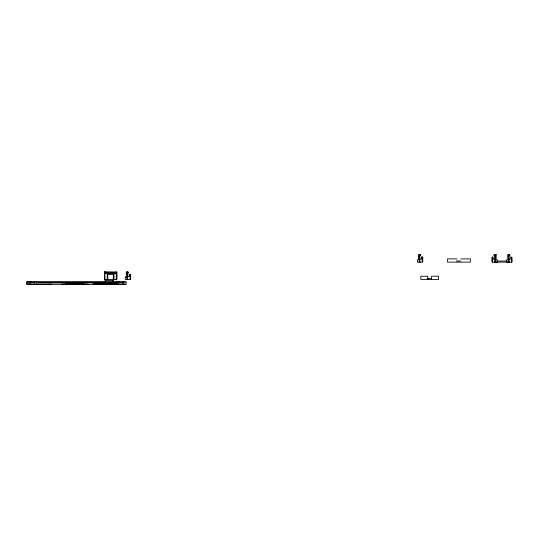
<?xml version="1.0" encoding="UTF-8"?>
<svg xmlns="http://www.w3.org/2000/svg" width="539" height="539" viewBox="0 0 539 539"><rect width="100%" height="100%" fill="white"/><g stroke="black" fill="none" stroke-linecap="round" stroke-linejoin="round"><path stroke-width="0.81" d="M51.427 284.147L26.95 284.417L26.95 281.729L31.255 281.729M28.297 284.417L28.297 281.729M34.469 282.962L34.307 282.423M38.343 282.962L38.343 282.423M104.411 271.932L104.411 279.465L116.788 279.465L116.788 271.932L104.411 271.932L104.95 271.932L104.95 279.465M107.234 279.465L107.234 274.351L113.958 274.351L113.958 279.465M107.773 279.465L107.773 274.351M113.291 279.465L113.291 274.351L113.958 274.351M115.05 282.962L115.05 282.423M116.249 272.262L116.249 279.465M116.788 279.465L116.788 271.932M116.936 282.962L116.936 281.614M119.085 282.962L119.085 281.614L119.085 282.423M127.676 279.458L127.676 273.542C129.582 272.545 127.682 271.225 126.335 271.932L126.335 277.174L125.257 277.174L125.257 279.465L130.64 279.465L130.64 274.351L129.293 274.351L129.293 276.487L127.676 276.487M127.143 279.458L127.143 271.932M130.101 279.465L130.101 274.351M419.82 256.193L419.82 262.109L419.281 262.116L419.281 254.583L420.299 254.624L420.629 255.392L419.82 256.193L419.82 254.583M420.09 254.583L418.473 254.583L418.48 259.825L417.402 259.825L417.402 262.116L422.239 262.116L422.239 257.002L421.437 257.002L421.437 259.138L419.82 259.138M422.778 257.541L422.239 257.002L422.778 257.541L422.778 261.577L422.239 262.116M494.027 255.392L494.068 254.92M509.092 259.138L510.702 259.138L510.702 257.009L512.05 257.548L512.05 261.577L511.511 262.116L494.836 262.116L494.836 254.59L494.068 254.92M495.375 262.116L495.375 254.59M494.836 254.583L496.183 254.583L496.176 259.832L497.254 259.832L497.254 262.116L492.417 262.116L491.878 261.577L491.878 257.541L493.219 257.009L493.219 259.138L494.836 259.138M497.254 262.116L497.254 261.044L506.673 261.044M508.553 262.116L508.553 254.583L509.564 254.63L509.901 255.392M509.092 254.583L509.092 262.116L506.667 262.116L506.673 259.832L507.745 259.832L507.745 254.583L509.362 254.583M511.511 257.009L511.511 262.116L512.05 261.577M494.701 262.116L495.24 261.577M509.092 256.2L509.901 255.122M494.566 254.59L496.183 254.583M456.89 258.888L447.478 258.888L447.478 262.116L470.338 262.116L470.338 258.888L460.926 258.888M456.216 261.038L460.825 261.038M116.249 272.471L104.95 272.262M104.95 272.741L116.249 272.741M104.95 273.542L116.249 273.542M129.293 274.351L130.64 274.351M125.257 277.174L126.335 277.174M427.798 278.367L431.638 278.367M34.469 281.614L34.307 282.962M122.501 281.729L126.2 281.729L126.2 284.417L93.146 284.147M30.703 282.423L34.887 282.423M37.885 282.423L115.164 282.423M118.506 282.423L122.69 282.423M30.972 282.537L30.582 282.537L30.582 284.147M127.945 271.932L127.676 273.549M494.027 255.392L494.836 256.2M492.417 257.009L492.417 262.116M431.598 279.445L431.598 276.217L438.591 276.217L438.591 279.445L420.838 279.445L420.838 276.217L427.831 276.217L427.831 279.445M124.853 281.729L124.853 284.417M123.781 284.417L29.369 284.417M123.647 281.729L123.647 284.147M122.569 282.537L122.569 284.147M118.263 282.537L118.263 283.076L93.382 283.346L93.382 282.537M113.291 281.729L113.291 280.388L105.085 280.388L105.085 281.729M112.887 280.388L112.887 281.729M105.489 280.388L105.489 281.729M88.248 284.147L61.379 284.147M84.36 282.423L69.032 282.423M83.969 282.537L83.969 283.346L65.819 283.346L65.819 282.537M36.457 281.614L36.457 282.962M29.504 281.729L29.504 284.147M26.95 281.729L26.95 284.417M30.582 281.729L30.582 282.537L30.582 281.729M122.69 281.614L30.703 281.614L30.703 282.962L122.69 282.962L122.69 281.614M509.227 262.116L508.688 261.577L509.227 262.116M419.955 262.116L419.416 261.577L419.955 262.116"/></g></svg>
